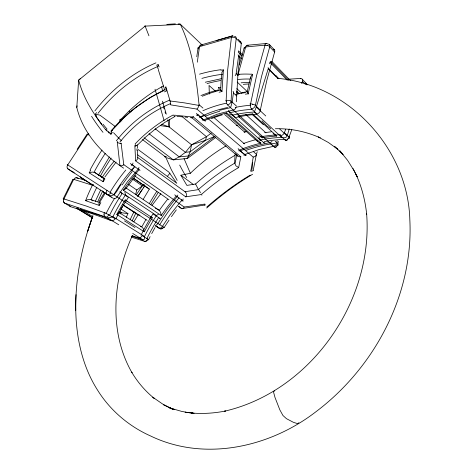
<?xml version="1.0" encoding="UTF-8"?>
<svg xmlns="http://www.w3.org/2000/svg" width="473" height="473" viewBox="0 0 473 473"><rect width="100%" height="100%" fill="white"/><g stroke="black" fill="none" stroke-linecap="round" stroke-linejoin="round"><path stroke-width="0.71" d="M120.095 122.087L119.811 119.716M226.135 100.737L227.714 69.596L231.398 37.473A3.542 1.762 75.4 0 1 233.355 36.161M277.367 78.317C348.648 84.295 407.945 148.563 409.837 219.744C413.579 294.354 374.646 367.722 315.526 412.054C269.521 447.434 204.224 461.973 150.414 435.893C128.934 426.309 110.256 410.416 97.763 390.444C79.641 362.206 74.314 327.659 76.017 294.644M75.721 310.513L75.733 310.193C75.308 277.958 81.864 245.936 92.874 215.729L87.694 231.126L92.004 218.159M236.411 101.725L237.96 73.563L241.319 43.191A3.494 2.282 -46.9 0 0 240.048 41.571M220.643 89.255L221.595 74.243M236.725 154.57C233.922 171.788 234.691 159.342 235.229 153.536M234.785 163.333L235.932 165.846L238.652 167.584L237.718 168.122A145.359 82.367 -46.7 0 0 202.16 193.8L200.599 194.645L185.712 196.815L135.627 160.903L134.846 145.625L135.692 144.726M219.111 92.229L221.991 91.49L223.404 69.88L220.903 70.17M234.797 163.132L234.797 163.12A151.845 84.939 -46.6 0 0 198.441 189.478L195.556 184.003L186.894 185.41L180.881 175.235L190.365 173.278C201.167 162.836 213.104 153.524 226.053 145.885M104.237 214.813L104.226 215.126M123.619 168.187L119.433 165.272C99.697 151.224 82.574 131.453 76.792 107.472L78.654 80.138L80.339 78.672M239.64 74.261A132.629 98.437 -58.4 0 1 250.217 74.184C255.367 73.617 249.153 76.242 250.619 78.749M214.387 136.49L205.548 140.333L191.559 144.773L169.086 126.87L169.736 119.563M156.457 65.268C159.904 62.891 156.238 67.828 158.408 69.164M277.131 140.623L276.876 142.805A3.341 2.418 -48.1 0 1 273.571 146.311L259.068 149.557L244.576 154.576L239.285 150.101A3.287 1.36 67.9 0 1 238.132 148.552M197.312 62.2L199.5 46.638A3.459 1.721 72.5 0 1 201.208 45.26M250.388 104.758L256.567 75.656L265.046 45.148L245.682 46.945L238.12 74.344L237.393 75.16M220.371 89.669L218.39 87.86L218.455 87.375M234.366 36.409A3.518 2.217 -45.4 0 1 236.187 38.52L232.598 70.4L231.09 101.157A3.577 2.471 -47.8 0 1 227.578 104.965L273.571 146.311M238.014 54.892A1.762 1.177 -48.2 0 1 238.599 56.027L236.163 73.593A3.542 2.335 -48.9 0 1 235.158 75.71M232.16 102.138L233.426 92.968A3.565 2.418 -48.7 0 0 233.077 91.277M196.774 56.736L198.057 47.974M170.682 104.533L170.777 104.882L196.916 109.08L253.232 157.16L250.796 171.214L251.11 171.279M298.847 422.584L298.623 423.317L297.712 423.684L293.372 422.294L286.443 418.664L282.949 415.489L279.833 409.849L274.984 397.409L273.619 392.383L273.707 391.49L274.482 390.94M251.465 108.92A3.678 2.59 -47.1 0 0 255.373 105.455L261.398 76.998L269.734 46.851A3.577 2.347 -44.3 0 0 267.925 44.06M250.4 104.764A3.648 2.058 86.3 0 0 251.488 108.849L256.886 113.887L257.383 113.822A3.63 2.726 -58.5 0 0 260.014 111.474L266.737 80.706L274.778 51.486A3.553 2.4 -46.2 0 0 273.187 49.192L273.181 49.198M260.463 110.203L255.373 105.408M232.131 102.298L230.593 107.643L219.673 110.286M211.254 133.09L206.453 136.679L191.559 144.773L190.152 151.78L187.349 158.49L173.337 159.88L167.206 157.899M250.454 77.797L247.213 91.792A3.098 0.503 44.4 0 1 247.763 91.916M278.366 141.374L277.805 143.644A3.317 1.868 10.7 0 1 276.794 146.015M252.629 74.35L248.171 93.802L245.339 94.168M274.659 52.03L269.734 46.851M289.05 137.028L291.776 129.714M135.562 194.693L136.809 190.016L143.987 184.612M239.273 65.061L244.234 47.69M178.132 23.934L180.118 23.875C192.345 48.926 196.153 77.253 199.05 104.704A2.205 1.981 44.3 0 1 198.997 105.432L184.606 102.895L170.079 100.968L165.869 86.748M257.217 151.715L256.437 154.411L253.723 151.863M305.493 84.46L302.442 81.255L302.56 80.741A3.394 2.371 -44.2 0 0 300.97 78.488L300.521 78.465L300.769 78.76M256.431 154.429L253.215 170.25A1.892 0.775 -40.5 0 1 253.132 170.499M287.164 135.928L289.245 128.963M111.108 131.878L111.291 131.382M269.557 63.784L270.39 61.425L288.66 80.239M302.448 81.238L301.727 83.561M256.295 107.04L268.232 68.774A1.786 1.212 -46.2 0 0 268.055 67.58M77.069 105.822L76.792 107.472M289.062 136.981L284.397 132.682L285.657 129.366M100.844 202.604L99.283 205.424L85.613 200.676L86.636 198.045A130.855 99.076 -54.7 0 1 91.638 186.829L92.389 185.239L93.252 184.831M284.391 132.694L283.83 133.688A3.488 2.294 -38 0 1 280.915 135.627L280.412 135.662L285.331 140.233A3.441 1.886 87.6 0 0 287.442 139.766M236.021 107.483L235.85 107.868A3.559 2.72 -61.8 0 1 233.768 109.884L217.479 114.141L203.644 119.888L197.85 114.98L198.619 114.584M239.285 150.101A151.259 117.759 -56.5 0 1 260.96 143.177L226.756 112.876L226.354 113.65M132.446 235.394C113.183 278.035 107.939 330.976 132.044 372.795L131.642 372.097C137.637 382.202 145.371 391.277 154.553 398.627L152.791 397.219L162.452 403.912L173.035 409.376L163.321 404.758M95.244 201.486L100.607 190.093M132.127 220.997L135.893 212.992M126.315 217.202L127.958 213.595L120.603 208.877M63.553 201.108L63.536 200.824A3.228 2.513 -73.4 0 1 63.956 198.985L73.693 179.338L92.389 185.239M120.065 213.424L120.668 212.152L119.444 211.378M144.839 185.505L137.862 196.319M68.041 189.094L72.883 179.32M147.907 239.734L148.025 239.77A3.234 0.313 27 0 0 148.327 239.852M148.552 239.781L150.101 236.677M63.175 198.826L68.077 189.017M120.396 213.967L121.455 212.265M279.714 129.017L287.152 135.976C286.354 138.045 283.581 138.057 281.796 137.436A152.046 118.014 -56.5 0 0 260.339 140.032L259.937 140.647M104.935 178.948L103.102 181.721L89.243 172.852L90.591 170.274M252.387 114.389L252.665 113.934L276.705 136.053A152.412 118.043 -56.5 0 0 262.367 137.797L260.771 136.366M98.473 175.252L109.44 156.87M229.535 113.91L232.42 115.181A159.253 119.32 -56.4 0 1 254.35 112.042L256.277 107.087L265.767 115.962M151.697 233.603L155.043 227.531M254.35 112.042L281.796 137.436M99.537 202.533L105.444 192.872M150.721 204.768L158.272 192.334M143.195 199.37L149.338 189.111L133.492 178.138M135.964 175.235L125.788 188.762L125.895 188.047M121.147 208.835L122.341 206.748M133.818 221.837L138.086 214.908L139.925 215.15M67.633 165.047L67.562 165.16A3.24 2.59 -52.1 0 0 68.13 169.021L111.326 197.117M145.956 219.502L141.776 226.898L143.384 228.701L144.348 231.823L116.825 214.452A158.703 119.184 -56.4 0 1 125.15 199.937L127.066 201.196M108.459 195.166L108.784 194.628M159.33 218.491L159.572 218.1L153.412 214.21M125.777 188.786L123.382 190.241L161.234 215.517A151.259 117.73 -56.5 0 1 176.252 196.053L182.501 200.564L181.945 201.232M77.164 149.291L87.138 134.06M88.829 135.006L87.753 134.373L67.728 164.894A3.199 2.406 -56.4 0 0 67.586 165.024M168.997 220.235L164.107 227.566M121.283 193.303L121.555 192.901L127.657 196.945M136.236 194.9L142.302 185.919L132.032 178.829M143.301 185.735L144.123 184.523M137.684 196.33L142.119 189.768M143.331 187.976L144.939 185.587M121.165 184.34C117.73 188.751 114.963 197.927 108.441 195.243M198.305 47.359L198.211 47.489A3.394 1.916 7.7 0 0 198.388 48.973M152.099 205.329L160.891 193.587M104.817 177.073L116.104 162.091M171.427 216.675L176.317 209.888M96.652 116.198L95.321 114.212L96.604 112.568M191.559 144.773L185.451 152.324L179.273 156.894L173.337 159.88L144.094 137.779M131.311 170.948L134.87 166.727A3.4 0.378 40.9 0 1 133.226 165.426M177.038 196.691L167.194 209.486L157.604 223.841A3.181 1.726 -57.2 0 1 155.854 225.272M112.367 132.399L110.824 134.267L108.453 131.553M111.539 130.95L123.163 118.552L129.649 112.639M158.42 214.346L156.48 215.517A152.052 118.019 -56.5 0 0 144.531 236.476C144.833 238.15 144.389 240.189 143.047 239.829L131.553 236.163M223.404 69.88L221.79 72.647L222.068 74.793M120.124 120.243C132.535 106.537 147.133 94.742 163.41 85.932M131.364 165.473L132.02 164.793L139.121 169.736A3.376 0.372 41 0 0 140.085 170.286M138.187 169.163L127.462 181.727L116.878 197.259A3.358 2.667 -55.6 0 1 114.572 198.554L114.105 198.577M137.371 145.164L146.021 136.744L155.268 129.07M119.639 213.092L120.668 212.152M195.556 184.003C207.653 173.254 220.743 163.599 234.744 155.469M135.964 107.436L150.047 97.574L164.622 89.598M129.425 112.822L136.2 107.241M215.049 136.384L188.721 155.924L179.273 156.894L148.989 133.693M215.67 137.489L187.349 158.49L186.959 158.207M155.032 129.247L164.793 122.395L175.028 116.405M85.613 200.676C87.434 199.576 90.077 198.654 91.922 200.203M173.609 115.749L174.679 115.187L193.463 117.109L240.834 156.811L238.652 167.584M89.243 172.852L92.164 172.06L94.624 172.403M164.468 91.886L166.62 90.899L165.461 87.127M124.86 192.003L125.463 194.941A159.259 119.326 -56.4 0 0 112.935 216.723L109.783 217.651L107.241 217.651L118.764 224.799M199.204 115.601A3.506 1.52 66.4 0 0 200.44 117.221L205.17 115.241M116.825 214.452L118.723 213.199L118.605 212.146M202.267 96.232L210.55 93.045L220.584 89.959M238.658 150.739A2.584 1.514 -37.4 0 0 240.107 150.775L254.64 145.997L270.071 142.55A3.352 2.081 -37.8 0 0 271.993 141.403M240.113 150.751L245.227 155.079L246.019 154.777M211.33 118.646L216.93 116.583M244.109 132.198L246.628 131.311M216.604 116.695L222.221 114.88M216.126 40.625L232.249 35.966M200.511 45.112L232.462 35.907M231.398 37.473L199.5 46.638M205.27 82.231L221.263 78.707M136.662 145.625L135.52 145.708M231.563 37.426L231.711 37.397A3.477 2.087 5.6 0 1 236.281 38.49M229.943 112.048L229.529 112.154L235.028 117.05M218.39 87.86L220.696 87.339M241.94 92.649L247.326 91.673M258.696 138.134L263.727 142.615L264.141 142.539M231.522 102.41L232.066 102.31M264.649 132.647L271.52 131.772M204.638 205.051L181.798 208.623A1.939 0.568 0.3 0 1 181.52 208.51M198.512 189.608L185.073 191.695L185.339 191.991L137.412 157.267M92.607 218L76.378 208.132L78.453 208.155M241.147 82.799L249.608 82.296M166.75 156.93L165.118 156.894M247.219 45.26L266.512 43.486M238.12 74.344L239.645 74.237M300.491 78.471L288.069 79.233M166.809 24.383L175.371 23.863M275.392 128.739C290.771 128.349 306.173 131.559 320.203 137.838L318.258 136.969L328.451 142.533L337.947 149.421L334.417 146.328L343.085 154.517L339.797 150.798L347.554 160.288L354.253 170.99L357.168 176.778L355.95 174.336C361.833 187.001 365.286 200.7 366.711 214.565L366.599 213.323C373.617 300.97 310.879 391.36 224.456 411.226L225.532 410.996C214.364 413.219 202.899 414.011 191.541 413L194.125 413.307M95.321 114.212L99.85 115.099L115.14 126.439M176.979 116.399L182.347 116.831M185.026 117.085L187.698 117.351M190.365 117.647L192.109 117.848M192.712 413.136L185.126 412.202L193.433 413.225M104.291 178.623L103.327 179.356L103.102 181.721M127.958 213.595L121.029 212.696L119.61 211.792M160.335 125.611L169.086 126.87L167.862 119.758M252.517 104.503L252.878 104.563M120.798 143.106L121.1 143.142L123.755 164.645L184.174 207.014L204.963 204.064L205.051 204.389A3.14 0.739 59.5 0 1 205.081 204.815M138.961 237.943L139.559 237.925A3.264 1.88 -59.5 0 0 141.841 236.11L142.107 235.595L147.812 239.155A3.264 2.264 -56.3 0 1 144.224 241.206L144.206 241.248A3.187 2.507 -64.9 0 0 146.334 241.159M187.751 412.521L181.543 411.356L169.671 407.921L174.342 409.559L168.725 407.324M260.96 143.183L258.323 142.095L256.804 140.292M120.727 119.131L122.513 119.492M164.279 156.699L164.835 156.829M266.991 45.396L267.322 45.491M63.95 198.926L86.494 206.122L105.047 212.962M143.023 239.823L132.736 233.449M140.617 226.537L141.64 226.851L118.758 212.312M80.753 208.8A1.632 1.047 -57.8 0 0 81.303 209.681L105.52 217.125M131.323 237.103L144.176 241.236L138.766 237.889L132.292 235.779M85.832 180.509L77.235 177.901A3.222 2.016 -55.1 0 0 75.846 178.126M69.691 205.507A3.216 2.063 -57.6 0 0 70.365 206.612L91.744 213.577L111.983 220.856A3.388 2.607 -55.1 0 0 114.726 219.206L115.022 218.68L108.808 214.801M276.705 136.053L274.464 134.888L273.069 133.185M91.177 199.736L99.626 202.627M161.872 124.34L169.086 126.87M63.737 201.729A3.234 1.981 -58 0 0 64.718 203.148L98.798 214.612L105.089 217.054L110.972 220.696M113.419 198.424L107.111 194.385A3.382 2.312 -56.8 0 1 107.016 190.276M270.745 128.585L266.867 125.966L262.036 120.828M220.69 89.982L221.122 90.231M129.147 111.078L130.897 111.941M87.31 134.131L87.753 134.373M124.494 220.915L134.959 227.501M155.375 208.138L159.165 210.278L126.025 187.976M70.702 206.766L64.718 203.148A3.234 2.525 -69.4 0 1 63.494 201.126M77.081 208.357L92.69 217.846M81.303 209.681L92.891 216.746M112.935 216.723L144.531 236.476M127.083 201.208L151.035 216.941M92.288 200.44L93.027 200.907M149.338 189.111L133.374 178.345M104.03 178.374L94.807 172.509L104.095 178.693M100.719 176.447L104.326 178.741M164.161 227.513L67.219 164.574M93.548 185.723L80.652 177.399L85.116 180.296M102.168 190.861A3.358 2.188 -56.5 0 0 102.753 191.577L108.323 195.172M155.67 225.899L158.792 227.915A3.163 2.211 -56.6 0 0 162.446 226.354L170.191 214.712L181.892 200.049L181.614 199.748M77.602 178.144L77.235 177.901A3.216 2.3 -71.9 0 0 73.865 179.456M77.974 178.38L78.341 178.617M74.09 172.893L68.124 169.021A3.234 1.922 -56.4 0 1 67.556 168.14M102.753 191.577L106.449 193.977M123.092 204.756L147.097 220.329M155.605 225.852L159.839 228.595A3.157 2.507 -57 0 0 163.398 227.673M122.803 204.998L138.086 214.908M155.913 226.041L159.839 228.595A3.157 2.211 -55 0 0 163.498 227.046M151.088 216.977L152.336 217.793A152.412 118.043 -56.5 0 0 144.348 231.823M125.463 194.941L156.48 215.517M128.266 184.21L136.809 190.016M134.758 175.944L168.979 199.783M178.439 206.364L181.425 208.445L178.853 206.382M137.749 154.878L176.825 183.282L168.82 172.077L138.045 149.48M180.881 175.235L193.132 184.334M142.539 139.636L165.68 157.03L171.291 169.606L177.186 180.361M120.112 119.657L121.868 120.982M155.434 128.934L185.451 152.324L190.152 151.78L205.548 140.333L206.453 136.679L182.135 116.606M191.837 117.712L237.718 156.037M200.44 117.221L204.437 120.603A3.477 1.502 66.6 0 0 205.637 121.017M199.05 104.704L202.941 108.063M214.352 117.907L244.494 143.904M260.647 136.259L239.787 117.552M224.604 114.436L245.026 132.428M257.566 141.468L226.129 113.674M73.942 172.781L73.835 172.675A3.216 2.01 -56.4 0 1 73.475 171.941M239.604 117.393L238.043 115.991A158.703 119.184 -56.4 0 1 252.653 113.934M232.42 115.181L260.339 140.032M269.539 142.686L274.511 147.15A3.329 2.383 -49.3 0 0 277.763 143.65M215.688 91.431L209.036 85.424L209.344 94.032M236.524 106.106L231.09 101.157A3.559 1.543 3.4 0 0 225.828 100.566M245.794 114.537L265.968 132.883M275.227 141.291L277.805 143.644M252.204 114.46L263.437 124.783M221.991 91.49L220.619 90.101M233.426 92.968L236.677 95.978M236.589 91.047L239.267 93.542M236.317 91.851L238.445 93.831M236.807 88.605L241.62 93.11M237.192 82.048L247.698 91.993M202.403 45.231L180.515 24.389L145.146 26.11L78.654 80.138C82.876 96.374 91.567 111.149 101.796 124.304M236.163 73.593L238.28 75.621M238.599 56.027L241.496 58.889M241.957 55.897L238.333 52.296L238.498 50.848L242.643 54.974M238.185 39.318L240.727 41.89M236.187 38.52L241.295 43.687M275.907 75.579L278.934 78.654M269.238 69.295L275.996 76.153M268.232 68.774L277.899 78.583M270.059 62.495L287.33 80.239M271.673 61.236L290.517 80.688M306.539 83.727L302.241 79.216M274.47 49.919L269.444 44.592M109.174 133.138L105.822 129.271M111.723 130.211L112.119 130.666M353.006 168.518L357.168 176.778M190.365 173.278L184.032 158.603M148.936 35.794L145.01 25.796L145.176 26.387M158.266 64.482L159.082 66.959M158.325 69.785L164.19 88.427M164.705 88.954L164.835 89.391M226.094 113.585L226.064 113.325M170.079 100.968L170.085 100.997A2.146 1.88 -71.7 0 1 170.168 101.405M161.671 86.801L162.523 90.668M244.541 154.074L244.576 154.576M137.767 156.9L137.513 150.349M161.234 215.517L160.625 212.436L159.306 210.367A155.416 120.751 -56.5 0 1 167.548 199.358M136.981 150.509L136.939 148.871M137.418 145.986L137.454 148.167M167.625 176.062A140.038 106.324 -56.3 0 1 169.967 173.189M236.198 125.658A140.008 107.466 -53.9 0 1 237.286 125.28M106.715 130.932A155.995 86.512 26.5 0 1 95.286 115.235M164.232 90.041A5.238 1.082 20 0 1 164.551 89.805M162.446 101.187A159.986 9.354 74.4 0 1 166.295 114.176M163.646 107.306A153.323 8.035 74.1 0 1 164.107 108.849M165.03 111.924A153.323 8.035 74.1 0 1 165.485 113.455M94.878 110.907A149.515 124.18 -66 0 1 155.924 62.874M98.023 113.325A148.362 123.956 -66.5 0 1 157.68 66.551M102.984 132.31A163.067 91.496 25.9 0 1 91.561 116.246M110.984 134.332A5.12 2.123 84.2 0 1 111.226 132.073M165.71 90.059A3.246 0.313 21.1 0 1 165.55 89.982M112.071 130.619A4.275 0.704 44 0 1 112.255 130.678M111.362 131.612A3.169 1.112 -85.4 0 1 111.835 130.832M110.972 130.997A158.26 143.845 -78.5 0 1 163.995 90.544M121.561 140.883A149.285 69.785 30.3 0 1 113.561 132.706M107.052 129.111A160.335 85.105 27.2 0 1 103.008 124.204M155.026 89.214A162.121 10.311 75.1 0 1 164.096 120.781M252.671 162.363A161.269 92.814 30.6 0 1 251.878 169.677M186.729 177.558A225.018 72.28 85.2 0 1 179.687 165.071M137.649 157.385A3.672 2.164 -26.6 0 1 135.591 160.855M185.381 191.908A3.435 2.513 86.8 0 1 185.83 196.963M199.044 105.432A3.737 1.307 -64.9 0 1 196.916 109.068M123.879 164.787A3.542 2.117 -24.7 0 1 119.864 165.645M119.45 165.278A2.129 1.088 57.8 0 0 119.941 165.544L117.263 141.729A2.087 1.827 -73.9 0 0 117.57 141.977M184.133 207.014A3.264 2.27 -88.4 0 1 181.792 208.699M119.917 142.03A140.239 130.205 -89.5 0 1 170.333 103.682M121.159 143.597A3.595 1.756 24.8 0 1 117.156 142.113M116.328 140.83A142.698 131.902 -87.5 0 1 169.706 100.099M170.682 104.35A3.636 0.473 83.2 0 1 170.203 101.435M256.354 154.842A3.37 2.885 -16.5 0 1 253.262 156.995M206.855 206.997A136.892 55.991 -43 0 1 250.176 175.134M253.215 170.576A3.24 1.957 39.1 0 1 251.057 170.854M206.725 208.019A138.341 58.829 -43.3 0 1 252.564 174.306M204.998 205.205A3.14 0.739 59.5 0 1 204.809 205.258M240.81 156.681A3.518 3.021 -21.6 0 1 236.902 154.919M193.439 116.311A3.784 1.106 -62.5 0 1 191.642 117.641M137.472 144.844A3.672 1.638 20.1 0 1 136.537 145.513M135.952 146.098A4.807 1.993 26.5 0 1 135.237 146.092M201.823 194.722A4.375 1.2 53.8 0 1 201.882 195.201M198.512 189.537A3.335 0.538 60.5 0 1 200.457 192.694M174.904 116.305A4.919 1.076 86.3 0 1 174.708 116.246M135.071 144.005A149.302 132.895 -74 0 1 173.295 114.933M258.843 137.14A153.222 108.666 -44.6 0 1 280.678 134.746M264.969 142.905A3.37 1.91 88.3 0 1 263.721 142.651M289.204 136.975A3.382 1.732 15.3 0 1 289.151 138.512M305.588 83.147A3.37 2.412 -46.2 0 1 306.983 84.921M288.855 138.554A3.37 1.431 15.2 0 1 287.927 138.731M288.979 137.028A3.482 2.501 -48.2 0 1 285.32 140.274M264.277 141.598A151.75 108.707 -44.8 0 1 285.591 139.369M235.069 117.747A152.673 121.549 -69.5 0 1 256.839 114.413M229.517 112.19A3.565 2.111 86.6 0 1 228.506 110.457M243.323 84.354A127.887 96.043 -58.5 0 1 248.816 83.987M252.966 104.332A3.571 1.378 8.6 0 1 255.58 105.396M235.235 107.418A153.879 121.053 -67.4 0 1 250.365 105.313M267.351 45.396A3.524 1.709 15.5 0 1 269.894 46.839M265.117 45.237A3.518 1.62 17.7 0 1 266.985 45.461M249.85 104.019A3.553 1.466 14.5 0 1 252.552 104.095M264.862 44.953A3.589 2.229 82.7 0 1 267.481 43.794M245.706 46.969A3.536 2.058 86 0 1 246.534 45.579M246.705 45.402A3.536 1.998 84.2 0 1 248.295 45.739M244.222 48.447A3.465 1.384 13.4 0 1 245.919 47.223M229.979 112.745A154.021 121.78 -69 0 1 251.429 109.405M248.42 93.967A6.681 1.218 47.1 0 1 247.367 92.164M235.82 94.411A143.532 112.58 -65.1 0 1 245.434 92.643M238.031 79.494A129.052 96.09 -58.2 0 1 249.85 79.044M203.656 119.971A2.737 2.099 -66.8 0 1 202.101 119.864M226.342 101.636A3.5 1.703 79.8 0 1 226.301 100.832M202.893 110.741A144.442 115.903 -69.7 0 1 226.195 103.238M231.338 37.426A3.435 1.815 4.8 0 1 231.504 37.379M198.4 47.389A3.394 1.797 7.2 0 1 199.647 46.78M227.596 104.882A3.601 1.862 77.9 0 1 226.195 101.624M199.34 117.369A142.054 114.389 -70.2 0 1 227.649 107.507M197.85 114.957A3.518 1.354 62.7 0 1 196.537 113.295M197.832 115.223A2.939 2.087 -53.8 0 1 196.319 115.022M207.026 83.609A173.904 132.328 -62 0 1 220.66 80.522M200.936 95.546A167.341 136.112 -72.6 0 1 218.928 89.781M201.894 78.4A175.495 132.085 -61.3 0 1 222.115 74.332M199.523 74.166A177.818 133.38 -61.1 0 1 220.956 69.714M276.291 146.914A3.329 1.661 79.4 0 1 274.523 147.079M246.043 150.355A138.902 94.724 -43.4 0 1 275.499 143.248M246.179 155.428A3.258 1.194 64.2 0 1 245.227 155.055M245.233 155.002A2.737 1.851 -46.9 0 1 243.755 155.02M204.437 120.603A160.022 119.515 -56.5 0 1 226.756 112.876M205.252 116.269A161.252 118.469 -55.1 0 1 219.655 111.267M243.335 143.556A155.416 120.775 -56.5 0 1 255.467 139.742M239.462 116.11A3.607 1.797 -78.4 0 1 238.025 116.045M262.344 137.832A3.465 2.14 -82.3 0 1 261.545 136.112M125.298 199.961A3.417 0.367 12.9 0 1 125.203 200.428M150.497 216.882A3.287 0.751 20.3 0 1 152.377 217.799M123.382 190.241A160.022 119.551 -56.4 0 1 139.121 169.742M176.252 196.053A3.199 0.343 41.3 0 1 174.726 194.841M122.052 184.99A161.269 117.576 -56.4 0 1 132.103 171.723M177.818 195.053A2.507 1.277 -55.9 0 1 177.044 196.697M159.572 224.994A138.441 86.612 -56.5 0 1 179.001 197.791M183.347 200.984A3.169 0.508 44.6 0 1 182.531 200.605M183.134 198.926A2.655 1.732 -53.8 0 1 182.418 200.499M149.35 203.556A167.732 119.397 -54.8 0 1 156.77 191.394M138.944 167.407A2.643 2.17 -52.9 0 1 138.246 169.216M110.901 192.641A3.382 2.211 -58 0 1 107.117 194.385M110.203 192.091A143.632 122.241 -56 0 1 125.836 170.008M87.86 134.45A3.234 2.483 -59.8 0 1 88.735 133.492M114.017 194.397A141.303 120.875 -55.9 0 1 133.658 167.773M132.05 164.835A3.412 0.585 43.8 0 1 130.377 163.445M132.954 163.019A2.844 2.004 -55.7 0 1 132.209 164.953M100.329 176.281A175.241 138.542 -54.3 0 1 111.143 158.077M102.274 177.162A166.697 144.815 -56.9 0 1 114.153 161.222M94.074 172.154A176.867 137.998 -54.4 0 1 105.243 153.423M90.047 170.044A179.125 139.151 -54.4 0 1 101.985 150.13M80.505 177.286A1.626 1.047 -56.5 0 1 80.268 176.666M92.489 184.245A3.305 2.123 -55.2 0 1 91.082 184.127M115.826 219.017A152.176 129.537 -53.9 0 1 128.402 197.442M119.746 191.807A3.394 0.449 26.8 0 1 121.744 192.972M97.84 201.539A126.114 96.486 -54.9 0 1 102.694 191.122M105.053 217.054A3.352 2.288 -63.7 0 1 104.066 215.197M106.141 213.429A153.14 127.775 -54.4 0 1 114.602 198.323M103.959 214.908A3.341 2.454 -69.1 0 1 104.462 212.679M63.843 199.364A3.27 0.562 30 0 1 63.335 198.565M73.132 179.302A3.264 0.473 26.1 0 1 73.788 179.456M73.421 179.758A3.264 0.384 27.2 0 1 73.09 179.492M93.323 184.896A6.309 3.583 -7.6 0 1 93.494 184.831M108.831 214.813A3.429 2.276 -58.9 0 1 105.101 217.03M105.065 212.974A3.417 0.319 26.8 0 1 108.483 214.695M109.606 215.132A153.536 129.708 -54 0 1 122.022 193.788M99.159 205.341A6.273 2.383 59.9 0 1 99.028 203.142M99.3 202.947A2.909 1.147 62.8 0 1 99.892 202.604M99.028 201.658A141.439 115.861 -55.6 0 1 104.208 193.197M91.159 199.659A127.249 96.409 -54.9 0 1 96.864 187.273M141.025 235.223A153.116 99.578 -58.3 0 1 153.039 213.784M159.762 218.171A3.21 0.408 26.4 0 1 160.294 218.632M130.211 219.679A122.542 84.259 -56.3 0 1 134.125 211.526M147.611 239.598A3.175 2.318 -69.2 0 1 146.547 240.928M147.505 239.042A3.234 0.313 27 0 1 148.339 239.604M146.784 238.794A151.644 99.992 -58.3 0 1 158.443 217.917"/></g></svg>
